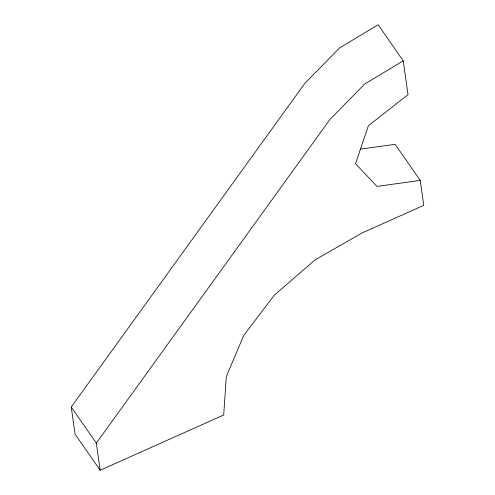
<?xml version="1.0" encoding="UTF-8"?>
<svg xmlns="http://www.w3.org/2000/svg" width="495" height="495" viewBox="0 0 495 495"><rect width="100%" height="100%" fill="white"/><g stroke="black" fill="none" stroke-linecap="round" stroke-linejoin="round"><path stroke-width="0.74" d="M71.218 407.045L304.833 83.383L339.459 48.034L378.118 24.75L403.215 60.842L408.029 94.644L368.373 125.742L355.515 163.74L377.004 186.386L420.236 180.409L423.782 205.351L362.024 232.978L315.098 259.844L274.335 295.144L243.738 335.412L226.283 376.714L223.697 415.002L100.176 470.25L75.073 434.158L71.218 407.045L96.315 443.136L100.176 470.25M96.315 443.136L329.93 119.474L364.561 84.125L403.215 60.842M360.242 149.143L395.134 144.317L420.236 180.409"/></g></svg>
